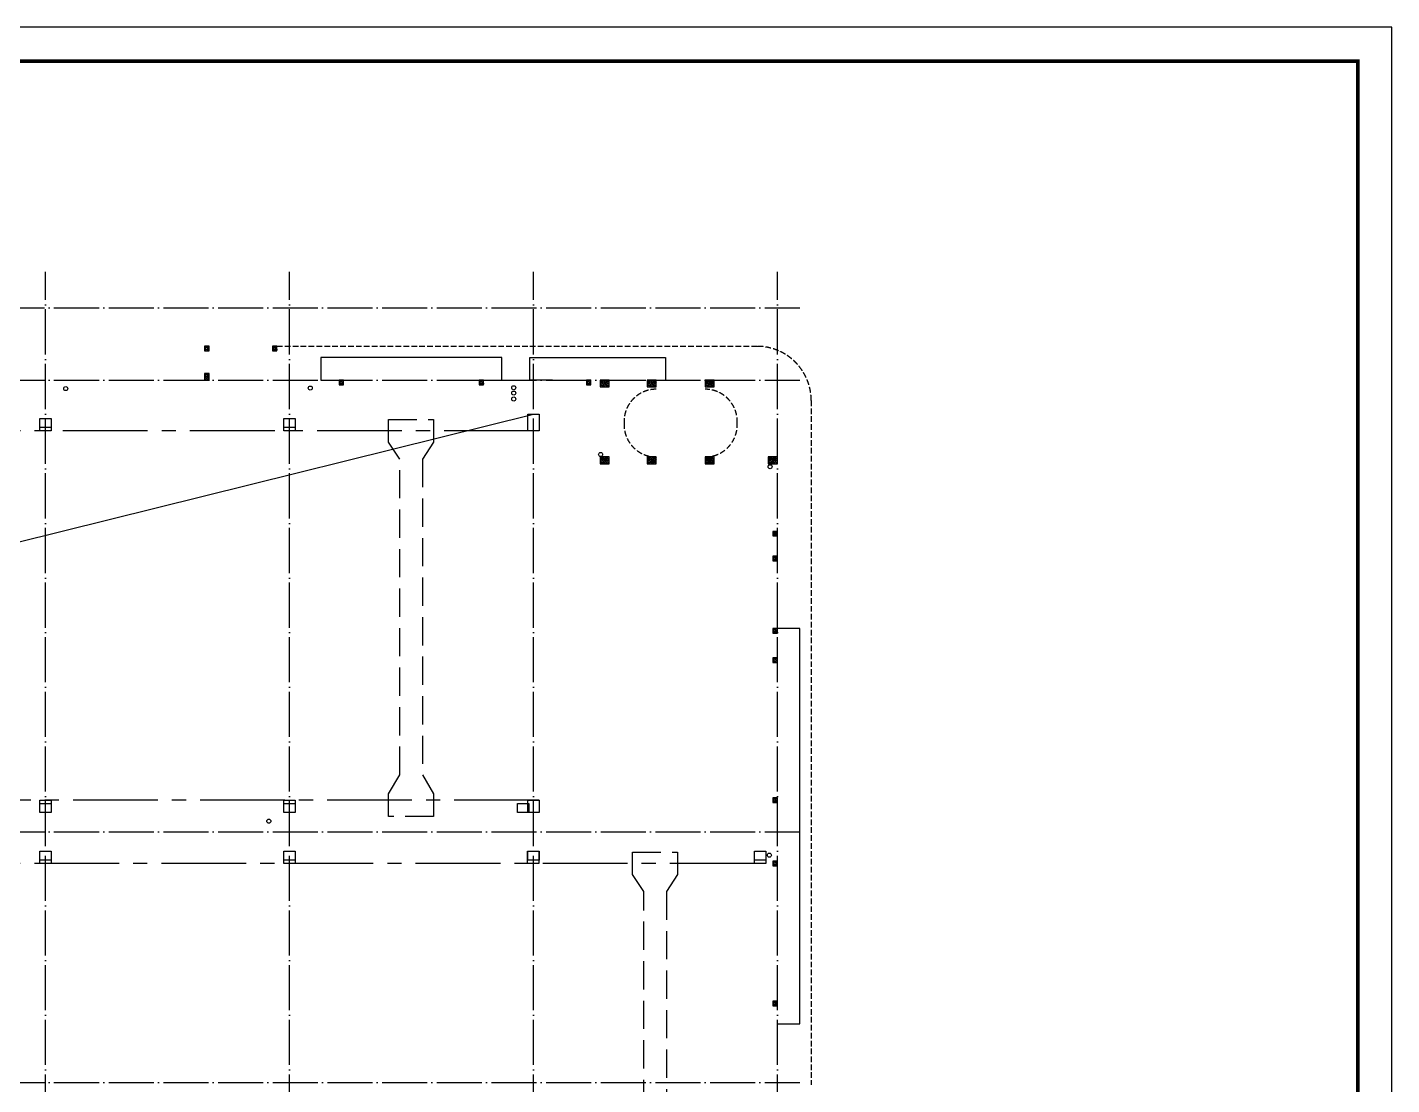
# Model space of a CAD drawing. Extents: x 6843040 to 15500510, y -6507076 to -4940511.
# Drawn here: x 7943515 to 8003907, y -5521702 to -5474873 of the extents above; entities that cross this region are included whole.
import ezdxf

# ---------------------------------------------------------------- set-up
doc = ezdxf.new("R2010")
doc.units = 0
doc.header["$LTSCALE"] = 1000
doc.header["$MEASUREMENT"] = 0
for name, pattern in [('CENTER2', [1.125, 0.75, -0.125, 0.125, -0.125]), ('DASH', [0.35, 0.25, -0.1]), ('DOTE', [2.42, 2, -0.2, 0.02, -0.2])]:
    doc.linetypes.add(name, pattern=pattern)
for name, color, linetype in [('COLUMN', 10, 'Continuous'), ('DOTE', 8, 'DOTE'), ('E_LINE_6', 11, 'Continuous'), ('FLOOR', 9, 'Continuous'), ('plan-1', 40, 'Continuous'), ('plan3', 6, 'Continuous'), ('PUB_HATCH', 8, 'Continuous'), ('PUB_TITLE', 4, 'Continuous'), ('VPIPE-消防', 1, 'Continuous'), ('VPIPE-雨水', 4, 'Continuous'), ('建筑细线', 5, 'Continuous')]:
    doc.layers.add(name, color=color, linetype=linetype)

# ---------------------------------------------------------------- blocks, each defined once
blk = doc.blocks.new('1层8跨')
for points in [[(66045, -500269), (65545, -500269), (65545, -500819), (66045, -500819)], [(76095, -500269), (75595, -500269), (75595, -500819), (76095, -500819)], [(86883, -500269), (86383, -500269), (86383, -500819), (86883, -500819)], [(97683, -500269), (97183, -500269), (97183, -500819), (97683, -500819)]]:
    blk.add_lwpolyline(points, close=True)
at = {"color": 8, "linetype": 'DASH', "ltscale": 5}
blk.add_lwpolyline([(69941, -516898), (69452, -517745), (69452, -518744), (71439, -518744), (71439, -517745), (70949, -516898), (70949, -502062), (71439, -501315), (71439, -500315), (69452, -500315), (69452, -501315), (69941, -502062), (69941, -516898)], dxfattribs=at)
at = {"color": 2, "linetype": 'CENTER2', "ltscale": 5}
blk.add_lwpolyline([(66045, -500819), (129187, -500819)], dxfattribs=at)
blk = doc.blocks.new('3k')
for points in [[(7965665, -5421360), (7966165, -5421360), (7966165, -5422110), (7965665, -5422110)], [(7944065, -5421560), (7944565, -5421560), (7944565, -5422110), (7944065, -5422110)], [(7954865, -5421560), (7955365, -5421560), (7955365, -5422110), (7954865, -5422110)], [(7944065, -5438460), (7944565, -5438460), (7944565, -5439010), (7944065, -5439010)], [(7954865, -5438460), (7955365, -5438460), (7955365, -5439010), (7954865, -5439010)], [(7965665, -5438460), (7966165, -5438460), (7966165, -5439010), (7965665, -5439010)]]:
    blk.add_lwpolyline(points, close=True)
at = {"color": 8, "linetype": 'DASH', "ltscale": 5}
blk.add_lwpolyline([(7961007, -5437339), (7961496, -5438185), (7961496, -5439185), (7959510, -5439185), (7959510, -5438185), (7959999, -5437339), (7959999, -5423353), (7959510, -5422606), (7959510, -5421606), (7961496, -5421606), (7961496, -5422606), (7961007, -5423353), (7961007, -5437339)], dxfattribs=at)
at = {"color": 2, "linetype": 'CENTER2', "ltscale": 5}
for points in [[(7965715, -5422110), (7912561, -5422110)], [(7966165, -5438460), (7912561, -5438460)]]:
    blk.add_lwpolyline(points, dxfattribs=at)
blk = doc.blocks.new('1夹层GZ')
at = {"layer": 'PUB_HATCH'}
h = blk.add_hatch(dxfattribs=at)
h.set_pattern_fill('钢筋混凝土', color=256, scale=25, angle=90, style=0)
h.set_pattern_definition([(134.999998, (-1338125.3, -202671.964), (-44.194175, -44.194172), []), (140, (-1338125.3, -202671.96), (15.68804, 179.315045), [18.75, -206.25]), (85, (-1338125.3, -202671.96), (-188.048035, -34.68783), [15, -165]), (190.4514, (-1338124, -202657.02), (-172.35988, 144.62735), [15.93505, -175.28553]), (136.1842, (-1338175.3, -202671.96), (41.37976, 266.81026), [28.125, -309.375]), (186.6356, (-1338171.85, -202649.73), (-243.52946, 233.66568), [23.90257, -262.92825]), (81.1842, (-1338175.3, -202671.96), (-243.52964, 233.6655), [22.5, -247.5]), (111, (-1338162.8, -202646.96), (100.65473, 149.22676), [18.75, -206.25]), (56, (-1338162.8, -202646.96), (-181.28751, 60.82884), [15, -165]), (161.4514, (-1338154.41, -202634.53), (-80.63262, 210.05566), [15.93505, -175.28553]), (127.499998, (-1338125.3, -202671.964), (-83.223463, 3.039967), [0, -163, 0, -167.5, 0, -165.625]), (97.499998, (-1338125.3, -202671.96), (-98.602926, 65.767388), [0, -95.5, 0, -159.25, 0, -63.125]), (57.499998, (-1338125.3, -202727.714), (5.638722, 133.455609), [0, -62.5, 0, -195, 0, -258.75]), (47.499998, (-1338125.3, -202752.71), (-25.02624, 145.796543), [0, -81.25, 0, -129.5, 0, -183.75])])
edge = h.paths.add_edge_path()
edge.add_line((-1031709, 64810), (-1031909, 64810))
edge.add_line((-1031709, 64810), (-1031709, 65010))
edge.add_line((-1031709, 65010), (-1031909, 65010))
edge.add_line((-1031909, 65010), (-1031909, 64810))
h = blk.add_hatch(dxfattribs=at)
h.set_pattern_fill('钢筋混凝土', color=256, scale=25, angle=90, style=0)
h.set_pattern_definition([(134.999998, (-1335125.3, -202671.964), (-44.194175, -44.194172), []), (140, (-1335125.3, -202671.96), (15.68804, 179.315045), [18.75, -206.25]), (85, (-1335125.3, -202671.96), (-188.048035, -34.68783), [15, -165]), (190.4514, (-1335124, -202657.02), (-172.35988, 144.62735), [15.93505, -175.28553]), (136.1842, (-1335175.3, -202671.96), (41.37976, 266.81026), [28.125, -309.375]), (186.6356, (-1335171.85, -202649.73), (-243.52946, 233.66568), [23.90257, -262.92825]), (81.1842, (-1335175.3, -202671.96), (-243.52964, 233.6655), [22.5, -247.5]), (111, (-1335162.8, -202646.96), (100.65473, 149.22676), [18.75, -206.25]), (56, (-1335162.8, -202646.96), (-181.28751, 60.82884), [15, -165]), (161.4514, (-1335154.41, -202634.53), (-80.63262, 210.05566), [15.93505, -175.28553]), (127.499998, (-1335125.3, -202671.964), (-83.223463, 3.039967), [0, -163, 0, -167.5, 0, -165.625]), (97.499998, (-1335125.3, -202671.96), (-98.602926, 65.767388), [0, -95.5, 0, -159.25, 0, -63.125]), (57.499998, (-1335125.3, -202727.714), (5.638722, 133.455609), [0, -62.5, 0, -195, 0, -258.75]), (47.499998, (-1335125.3, -202752.71), (-25.02624, 145.796543), [0, -81.25, 0, -129.5, 0, -183.75])])
edge = h.paths.add_edge_path()
edge.add_line((-1028709, 64810), (-1028909, 64810))
edge.add_line((-1028709, 64810), (-1028709, 65010))
edge.add_line((-1028709, 65010), (-1028909, 65010))
edge.add_line((-1028909, 65010), (-1028909, 64810))
h = blk.add_hatch(dxfattribs=at)
h.set_pattern_fill('钢筋混凝土', color=256, scale=25, angle=90, style=0)
h.set_pattern_definition([(134.999998, (-1338125.3, -203871.964), (-44.194175, -44.194172), []), (140, (-1338125.3, -203871.96), (15.68804, 179.315045), [18.75, -206.25]), (85, (-1338125.3, -203871.96), (-188.048035, -34.68783), [15, -165]), (190.4514, (-1338124, -203857.02), (-172.35988, 144.62735), [15.93505, -175.28553]), (136.1842, (-1338175.3, -203871.96), (41.37976, 266.81026), [28.125, -309.375]), (186.6356, (-1338171.85, -203849.73), (-243.52946, 233.66568), [23.90257, -262.92825]), (81.1842, (-1338175.3, -203871.96), (-243.52964, 233.6655), [22.5, -247.5]), (111, (-1338162.8, -203846.96), (100.65473, 149.22676), [18.75, -206.25]), (56, (-1338162.8, -203846.96), (-181.28751, 60.82884), [15, -165]), (161.4514, (-1338154.41, -203834.53), (-80.63262, 210.05566), [15.93505, -175.28553]), (127.499998, (-1338125.3, -203871.964), (-83.223463, 3.039967), [0, -163, 0, -167.5, 0, -165.625]), (97.499998, (-1338125.3, -203871.96), (-98.602926, 65.767388), [0, -95.5, 0, -159.25, 0, -63.125]), (57.499998, (-1338125.3, -203927.714), (5.638722, 133.455609), [0, -62.5, 0, -195, 0, -258.75]), (47.499998, (-1338125.3, -203952.71), (-25.02624, 145.796543), [0, -81.25, 0, -129.5, 0, -183.75])])
edge = h.paths.add_edge_path()
edge.add_line((-1031709, 63510), (-1031909, 63510))
edge.add_line((-1031709, 63510), (-1031709, 63810))
edge.add_line((-1031709, 63810), (-1031909, 63810))
edge.add_line((-1031909, 63810), (-1031909, 63510))
h = blk.add_hatch(dxfattribs=at)
h.set_pattern_fill('钢筋混凝土', color=256, scale=25, angle=90, style=0)
h.set_pattern_definition([(134.999998, (-1332175.3, -204171.964), (-44.194175, -44.194172), []), (140, (-1332175.3, -204171.96), (15.68804, 179.315045), [18.75, -206.25]), (85, (-1332175.3, -204171.96), (-188.048035, -34.68783), [15, -165]), (190.4514, (-1332174, -204157.02), (-172.35988, 144.62735), [15.93505, -175.28553]), (136.1842, (-1332225.3, -204171.96), (41.37976, 266.81026), [28.125, -309.375]), (186.6356, (-1332221.85, -204149.73), (-243.52946, 233.66568), [23.90257, -262.92825]), (81.1842, (-1332225.3, -204171.96), (-243.52964, 233.6655), [22.5, -247.5]), (111, (-1332212.8, -204146.96), (100.65473, 149.22676), [18.75, -206.25]), (56, (-1332212.8, -204146.96), (-181.28751, 60.82884), [15, -165]), (161.4514, (-1332204.42, -204134.53), (-80.63262, 210.05566), [15.93505, -175.28553]), (127.499998, (-1332175.3, -204171.964), (-83.223463, 3.039967), [0, -163, 0, -167.5, 0, -165.625]), (97.499998, (-1332175.3, -204171.96), (-98.602926, 65.767388), [0, -95.5, 0, -159.25, 0, -63.125]), (57.499998, (-1332175.3, -204227.714), (5.638722, 133.455609), [0, -62.5, 0, -195, 0, -258.75]), (47.499998, (-1332175.3, -204252.71), (-25.02624, 145.796543), [0, -81.25, 0, -129.5, 0, -183.75])])
edge = h.paths.add_edge_path()
edge.add_line((-1025759, 63310), (-1025959, 63310))
edge.add_line((-1025759, 63310), (-1025759, 63510))
edge.add_line((-1025759, 63510), (-1025959, 63510))
edge.add_line((-1025959, 63510), (-1025959, 63310))
h = blk.add_hatch(dxfattribs=at)
h.set_pattern_fill('钢筋混凝土', color=256, scale=25, angle=90, style=0)
h.set_pattern_definition([(134.999998, (-1325975.3, -204171.964), (-44.194175, -44.194172), []), (140, (-1325975.3, -204171.96), (15.68804, 179.315045), [18.75, -206.25]), (85, (-1325975.3, -204171.96), (-188.048035, -34.68783), [15, -165]), (190.4514, (-1325974, -204157.02), (-172.35988, 144.62735), [15.93505, -175.28553]), (136.1842, (-1326025.3, -204171.96), (41.37976, 266.81026), [28.125, -309.375]), (186.6356, (-1326021.85, -204149.73), (-243.52946, 233.66568), [23.90257, -262.92825]), (81.1842, (-1326025.3, -204171.96), (-243.52964, 233.6655), [22.5, -247.5]), (111, (-1326012.8, -204146.96), (100.65473, 149.22676), [18.75, -206.25]), (56, (-1326012.8, -204146.96), (-181.28751, 60.82884), [15, -165]), (161.4514, (-1326004.41, -204134.53), (-80.63262, 210.05566), [15.93505, -175.28553]), (127.499998, (-1325975.3, -204171.964), (-83.223463, 3.039967), [0, -163, 0, -167.5, 0, -165.625]), (97.499998, (-1325975.3, -204171.96), (-98.602926, 65.767388), [0, -95.5, 0, -159.25, 0, -63.125]), (57.499998, (-1325975.3, -204227.714), (5.638722, 133.455609), [0, -62.5, 0, -195, 0, -258.75]), (47.499998, (-1325975.3, -204252.71), (-25.02624, 145.796543), [0, -81.25, 0, -129.5, 0, -183.75])])
edge = h.paths.add_edge_path()
edge.add_line((-1019559, 63310), (-1019759, 63310))
edge.add_line((-1019559, 63310), (-1019559, 63510))
edge.add_line((-1019559, 63510), (-1019759, 63510))
edge.add_line((-1019759, 63510), (-1019759, 63310))
h = blk.add_hatch(dxfattribs=at)
h.set_pattern_fill('钢筋混凝土', color=256, scale=25, angle=90, style=0)
h.set_pattern_definition([(134.999998, (-1321225.3, -204171.964), (-44.194175, -44.194172), []), (140, (-1321225.3, -204171.96), (15.68804, 179.315045), [18.75, -206.25]), (85, (-1321225.3, -204171.96), (-188.048035, -34.68783), [15, -165]), (190.4514, (-1321224, -204157.02), (-172.35988, 144.62735), [15.93505, -175.28553]), (136.1842, (-1321275.3, -204171.96), (41.37976, 266.81026), [28.125, -309.375]), (186.6356, (-1321271.85, -204149.73), (-243.52946, 233.66568), [23.90257, -262.92825]), (81.1842, (-1321275.3, -204171.96), (-243.52964, 233.6655), [22.5, -247.5]), (111, (-1321262.8, -204146.96), (100.65473, 149.22676), [18.75, -206.25]), (56, (-1321262.8, -204146.96), (-181.28751, 60.82884), [15, -165]), (161.4514, (-1321254.41, -204134.53), (-80.63262, 210.05566), [15.93505, -175.28553]), (127.499998, (-1321225.3, -204171.964), (-83.223463, 3.039967), [0, -163, 0, -167.5, 0, -165.625]), (97.499998, (-1321225.3, -204171.96), (-98.602926, 65.767388), [0, -95.5, 0, -159.25, 0, -63.125]), (57.499998, (-1321225.3, -204227.714), (5.638722, 133.455609), [0, -62.5, 0, -195, 0, -258.75]), (47.499998, (-1321225.3, -204252.71), (-25.02624, 145.796543), [0, -81.25, 0, -129.5, 0, -183.75])])
edge = h.paths.add_edge_path()
edge.add_line((-1014809, 63310), (-1015009, 63310))
edge.add_line((-1014809, 63310), (-1014809, 63510))
edge.add_line((-1014809, 63510), (-1015009, 63510))
edge.add_line((-1015009, 63510), (-1015009, 63310))
h = blk.add_hatch(dxfattribs=at)
h.set_pattern_fill('钢筋混凝土', color=256, scale=25, angle=90, style=0)
h.set_pattern_definition([(134.999998, (-1320625.3, -204271.957), (-44.194175, -44.194172), []), (140, (-1320625.3, -204271.96), (15.68804, 179.315045), [18.75, -206.25]), (85, (-1320625.3, -204271.96), (-188.048035, -34.68783), [15, -165]), (190.4514, (-1320624, -204257.01), (-172.35988, 144.62735), [15.93505, -175.28553]), (136.1842, (-1320675.3, -204271.96), (41.37976, 266.81026), [28.125, -309.375]), (186.6356, (-1320671.85, -204249.72), (-243.52946, 233.66568), [23.90257, -262.92825]), (81.1842, (-1320675.3, -204271.96), (-243.52964, 233.6655), [22.5, -247.5]), (111, (-1320662.8, -204246.96), (100.65473, 149.22676), [18.75, -206.25]), (56, (-1320662.8, -204246.96), (-181.28751, 60.82884), [15, -165]), (161.4514, (-1320654.41, -204234.52), (-80.63262, 210.05566), [15.93505, -175.28553]), (127.499998, (-1320625.3, -204271.957), (-83.223463, 3.039967), [0, -163, 0, -167.5, 0, -165.625]), (97.499998, (-1320625.3, -204271.96), (-98.602926, 65.767388), [0, -95.5, 0, -159.25, 0, -63.125]), (57.499998, (-1320625.3, -204327.707), (5.638722, 133.455609), [0, -62.5, 0, -195, 0, -258.75]), (47.499998, (-1320625.3, -204352.71), (-25.02624, 145.796543), [0, -81.25, 0, -129.5, 0, -183.75])])
edge = h.paths.add_edge_path()
edge.add_line((-1014009, 63210), (-1014409, 63210))
edge.add_line((-1014009, 63210), (-1014009, 63510))
edge.add_line((-1014009, 63510), (-1014409, 63510))
edge.add_line((-1014409, 63510), (-1014409, 63210))
h = blk.add_hatch(dxfattribs=at)
h.set_pattern_fill('钢筋混凝土', color=256, scale=25, angle=90, style=0)
h.set_pattern_definition([(134.999998, (-1318535.3, -204271.957), (-44.194175, -44.194172), []), (140, (-1318535.3, -204271.96), (15.68804, 179.315045), [18.75, -206.25]), (85, (-1318535.3, -204271.96), (-188.048035, -34.68783), [15, -165]), (190.4514, (-1318534, -204257.01), (-172.35988, 144.62735), [15.93505, -175.28553]), (136.1842, (-1318585.3, -204271.96), (41.37976, 266.81026), [28.125, -309.375]), (186.6356, (-1318581.85, -204249.72), (-243.52946, 233.66568), [23.90257, -262.92825]), (81.1842, (-1318585.3, -204271.96), (-243.52964, 233.6655), [22.5, -247.5]), (111, (-1318572.8, -204246.96), (100.65473, 149.22676), [18.75, -206.25]), (56, (-1318572.8, -204246.96), (-181.28751, 60.82884), [15, -165]), (161.4514, (-1318564.42, -204234.52), (-80.63262, 210.05566), [15.93505, -175.28553]), (127.499998, (-1318535.3, -204271.957), (-83.223463, 3.039967), [0, -163, 0, -167.5, 0, -165.625]), (97.499998, (-1318535.3, -204271.96), (-98.602926, 65.767388), [0, -95.5, 0, -159.25, 0, -63.125]), (57.499998, (-1318535.3, -204327.707), (5.638722, 133.455609), [0, -62.5, 0, -195, 0, -258.75]), (47.499998, (-1318535.3, -204352.71), (-25.02624, 145.796543), [0, -81.25, 0, -129.5, 0, -183.75])])
edge = h.paths.add_edge_path()
edge.add_line((-1011919, 63210), (-1012319, 63210))
edge.add_line((-1011919, 63210), (-1011919, 63510))
edge.add_line((-1011919, 63510), (-1012319, 63510))
edge.add_line((-1012319, 63510), (-1012319, 63210))
h = blk.add_hatch(dxfattribs=at)
h.set_pattern_fill('钢筋混凝土', color=256, scale=25, angle=90, style=0)
h.set_pattern_definition([(134.999998, (-1315975.3, -204271.957), (-44.194175, -44.194172), []), (140, (-1315975.3, -204271.96), (15.68804, 179.315045), [18.75, -206.25]), (85, (-1315975.3, -204271.96), (-188.048035, -34.68783), [15, -165]), (190.4514, (-1315974, -204257.01), (-172.35988, 144.62735), [15.93505, -175.28553]), (136.1842, (-1316025.3, -204271.96), (41.37976, 266.81026), [28.125, -309.375]), (186.6356, (-1316021.85, -204249.72), (-243.52946, 233.66568), [23.90257, -262.92825]), (81.1842, (-1316025.3, -204271.96), (-243.52964, 233.6655), [22.5, -247.5]), (111, (-1316012.8, -204246.96), (100.65473, 149.22676), [18.75, -206.25]), (56, (-1316012.8, -204246.96), (-181.28751, 60.82884), [15, -165]), (161.4514, (-1316004.41, -204234.52), (-80.63262, 210.05566), [15.93505, -175.28553]), (127.499998, (-1315975.3, -204271.957), (-83.223463, 3.039967), [0, -163, 0, -167.5, 0, -165.625]), (97.499998, (-1315975.3, -204271.96), (-98.602926, 65.767388), [0, -95.5, 0, -159.25, 0, -63.125]), (57.499998, (-1315975.3, -204327.707), (5.638722, 133.455609), [0, -62.5, 0, -195, 0, -258.75]), (47.499998, (-1315975.3, -204352.71), (-25.02624, 145.796543), [0, -81.25, 0, -129.5, 0, -183.75])])
edge = h.paths.add_edge_path()
edge.add_line((-1009359, 63210), (-1009759, 63210))
edge.add_line((-1009359, 63210), (-1009359, 63510))
edge.add_line((-1009359, 63510), (-1009759, 63510))
edge.add_line((-1009759, 63510), (-1009759, 63210))
h = blk.add_hatch(dxfattribs=at)
h.set_pattern_fill('钢筋混凝土', color=256, scale=25, angle=90, style=0)
h.set_pattern_definition([(134.999998, (-1320625.3, -207671.957), (-44.194175, -44.194172), []), (140, (-1320625.3, -207671.96), (15.68804, 179.315045), [18.75, -206.25]), (85, (-1320625.3, -207671.96), (-188.048035, -34.68783), [15, -165]), (190.4514, (-1320624, -207657.01), (-172.35988, 144.62735), [15.93505, -175.28553]), (136.1842, (-1320675.3, -207671.96), (41.37976, 266.81026), [28.125, -309.375]), (186.6356, (-1320671.85, -207649.72), (-243.52946, 233.66568), [23.90257, -262.92825]), (81.1842, (-1320675.3, -207671.96), (-243.52964, 233.6655), [22.5, -247.5]), (111, (-1320662.8, -207646.96), (100.65473, 149.22676), [18.75, -206.25]), (56, (-1320662.8, -207646.96), (-181.28751, 60.82884), [15, -165]), (161.4514, (-1320654.41, -207634.52), (-80.63262, 210.05566), [15.93505, -175.28553]), (127.499998, (-1320625.3, -207671.957), (-83.223463, 3.039967), [0, -163, 0, -167.5, 0, -165.625]), (97.499998, (-1320625.3, -207671.96), (-98.602926, 65.767388), [0, -95.5, 0, -159.25, 0, -63.125]), (57.499998, (-1320625.3, -207727.707), (5.638722, 133.455609), [0, -62.5, 0, -195, 0, -258.75]), (47.499998, (-1320625.3, -207752.71), (-25.02624, 145.796543), [0, -81.25, 0, -129.5, 0, -183.75])])
edge = h.paths.add_edge_path()
edge.add_line((-1014009, 59810), (-1014409, 59810))
edge.add_line((-1014009, 59810), (-1014009, 60110))
edge.add_line((-1014009, 60110), (-1014409, 60110))
edge.add_line((-1014409, 60110), (-1014409, 59810))
h = blk.add_hatch(dxfattribs=at)
h.set_pattern_fill('钢筋混凝土', color=256, scale=25, angle=90, style=0)
h.set_pattern_definition([(134.999998, (-1318535.3, -207671.957), (-44.194175, -44.194172), []), (140, (-1318535.3, -207671.96), (15.68804, 179.315045), [18.75, -206.25]), (85, (-1318535.3, -207671.96), (-188.048035, -34.68783), [15, -165]), (190.4514, (-1318534, -207657.01), (-172.35988, 144.62735), [15.93505, -175.28553]), (136.1842, (-1318585.3, -207671.96), (41.37976, 266.81026), [28.125, -309.375]), (186.6356, (-1318581.85, -207649.72), (-243.52946, 233.66568), [23.90257, -262.92825]), (81.1842, (-1318585.3, -207671.96), (-243.52964, 233.6655), [22.5, -247.5]), (111, (-1318572.8, -207646.96), (100.65473, 149.22676), [18.75, -206.25]), (56, (-1318572.8, -207646.96), (-181.28751, 60.82884), [15, -165]), (161.4514, (-1318564.42, -207634.52), (-80.63262, 210.05566), [15.93505, -175.28553]), (127.499998, (-1318535.3, -207671.957), (-83.223463, 3.039967), [0, -163, 0, -167.5, 0, -165.625]), (97.499998, (-1318535.3, -207671.96), (-98.602926, 65.767388), [0, -95.5, 0, -159.25, 0, -63.125]), (57.499998, (-1318535.3, -207727.707), (5.638722, 133.455609), [0, -62.5, 0, -195, 0, -258.75]), (47.499998, (-1318535.3, -207752.71), (-25.02624, 145.796543), [0, -81.25, 0, -129.5, 0, -183.75])])
edge = h.paths.add_edge_path()
edge.add_line((-1011919, 59810), (-1012319, 59810))
edge.add_line((-1011919, 59810), (-1011919, 60110))
edge.add_line((-1011919, 60110), (-1012319, 60110))
edge.add_line((-1012319, 60110), (-1012319, 59810))
h = blk.add_hatch(dxfattribs=at)
h.set_pattern_fill('钢筋混凝土', color=256, scale=25, angle=90, style=0)
h.set_pattern_definition([(134.999998, (-1315975.3, -207671.957), (-44.194175, -44.194172), []), (140, (-1315975.3, -207671.96), (15.68804, 179.315045), [18.75, -206.25]), (85, (-1315975.3, -207671.96), (-188.048035, -34.68783), [15, -165]), (190.4514, (-1315974, -207657.01), (-172.35988, 144.62735), [15.93505, -175.28553]), (136.1842, (-1316025.3, -207671.96), (41.37976, 266.81026), [28.125, -309.375]), (186.6356, (-1316021.85, -207649.72), (-243.52946, 233.66568), [23.90257, -262.92825]), (81.1842, (-1316025.3, -207671.96), (-243.52964, 233.6655), [22.5, -247.5]), (111, (-1316012.8, -207646.96), (100.65473, 149.22676), [18.75, -206.25]), (56, (-1316012.8, -207646.96), (-181.28751, 60.82884), [15, -165]), (161.4514, (-1316004.41, -207634.52), (-80.63262, 210.05566), [15.93505, -175.28553]), (127.499998, (-1315975.3, -207671.957), (-83.223463, 3.039967), [0, -163, 0, -167.5, 0, -165.625]), (97.499998, (-1315975.3, -207671.96), (-98.602926, 65.767388), [0, -95.5, 0, -159.25, 0, -63.125]), (57.499998, (-1315975.3, -207727.707), (5.638722, 133.455609), [0, -62.5, 0, -195, 0, -258.75]), (47.499998, (-1315975.3, -207752.71), (-25.02624, 145.796543), [0, -81.25, 0, -129.5, 0, -183.75])])
edge = h.paths.add_edge_path()
edge.add_line((-1009359, 59810), (-1009759, 59810))
edge.add_line((-1009359, 59810), (-1009359, 60110))
edge.add_line((-1009359, 60110), (-1009759, 60110))
edge.add_line((-1009759, 60110), (-1009759, 59810))
h = blk.add_hatch(dxfattribs=at)
h.set_pattern_fill('钢筋混凝土', color=256, scale=25, angle=90, style=0)
h.set_pattern_definition([(134.999998, (-1313175.31, -207671.957), (-44.194175, -44.194172), []), (140, (-1313175.31, -207671.96), (15.68804, 179.315045), [18.75, -206.25]), (85, (-1313175.3, -207671.96), (-188.048035, -34.68783), [15, -165]), (190.4514, (-1313174, -207657.01), (-172.35988, 144.62735), [15.93505, -175.28553]), (136.1842, (-1313225.3, -207671.96), (41.37976, 266.81026), [28.125, -309.375]), (186.6356, (-1313221.86, -207649.72), (-243.52946, 233.66568), [23.90257, -262.92825]), (81.1842, (-1313225.3, -207671.96), (-243.52964, 233.6655), [22.5, -247.5]), (111, (-1313212.81, -207646.96), (100.65473, 149.22676), [18.75, -206.25]), (56, (-1313212.8, -207646.96), (-181.28751, 60.82884), [15, -165]), (161.4514, (-1313204.42, -207634.52), (-80.63262, 210.05566), [15.93505, -175.28553]), (127.499998, (-1313175.31, -207671.957), (-83.223463, 3.039967), [0, -163, 0, -167.5, 0, -165.625]), (97.499998, (-1313175.31, -207671.96), (-98.602926, 65.767388), [0, -95.5, 0, -159.25, 0, -63.125]), (57.499998, (-1313175.31, -207727.707), (5.638722, 133.455609), [0, -62.5, 0, -195, 0, -258.75]), (47.499998, (-1313175.31, -207752.71), (-25.02624, 145.796543), [0, -81.25, 0, -129.5, 0, -183.75])])
edge = h.paths.add_edge_path()
edge.add_line((-1006559, 59810), (-1006959, 59810))
edge.add_line((-1006559, 59810), (-1006559, 60110))
edge.add_line((-1006559, 60110), (-1006959, 60110))
edge.add_line((-1006959, 60110), (-1006959, 59810))
h = blk.add_hatch(dxfattribs=at)
h.set_pattern_fill('钢筋混凝土', color=256, scale=25, angle=90, style=0)
h.set_pattern_definition([(134.999998, (-1312975.3, -210871.956), (-44.194175, -44.194172), []), (140, (-1312975.3, -210871.96), (15.68804, 179.315045), [18.75, -206.25]), (85, (-1312975.3, -210871.96), (-188.048035, -34.68783), [15, -165]), (190.4514, (-1312974, -210857.01), (-172.35988, 144.62735), [15.93505, -175.28553]), (136.1842, (-1313025.3, -210871.96), (41.37976, 266.81026), [28.125, -309.375]), (186.6356, (-1313021.85, -210849.72), (-243.52946, 233.66568), [23.90257, -262.92825]), (81.1842, (-1313025.3, -210871.96), (-243.52964, 233.6655), [22.5, -247.5]), (111, (-1313012.8, -210846.96), (100.65473, 149.22676), [18.75, -206.25]), (56, (-1313012.8, -210846.96), (-181.28751, 60.82884), [15, -165]), (161.4514, (-1313004.41, -210834.52), (-80.63262, 210.05566), [15.93505, -175.28553]), (127.499998, (-1312975.3, -210871.956), (-83.223463, 3.039967), [0, -163, 0, -167.5, 0, -165.625]), (97.499998, (-1312975.3, -210871.96), (-98.602926, 65.767388), [0, -95.5, 0, -159.25, 0, -63.125]), (57.499998, (-1312975.3, -210927.706), (5.638722, 133.455609), [0, -62.5, 0, -195, 0, -258.75]), (47.499998, (-1312975.3, -210952.71), (-25.02624, 145.796543), [0, -81.25, 0, -129.5, 0, -183.75])])
edge = h.paths.add_edge_path()
edge.add_line((-1006559, 56610), (-1006759, 56610))
edge.add_line((-1006559, 56610), (-1006559, 56810))
edge.add_line((-1006559, 56810), (-1006759, 56810))
edge.add_line((-1006759, 56810), (-1006759, 56610))
h = blk.add_hatch(dxfattribs=at)
h.set_pattern_fill('钢筋混凝土', color=256, scale=25, angle=90, style=0)
h.set_pattern_definition([(134.999998, (-1312975.3, -211971.964), (-44.194175, -44.194172), []), (140, (-1312975.3, -211971.96), (15.68804, 179.315045), [18.75, -206.25]), (85, (-1312975.3, -211971.96), (-188.048035, -34.68783), [15, -165]), (190.4514, (-1312974, -211957.02), (-172.35988, 144.62735), [15.93505, -175.28553]), (136.1842, (-1313025.3, -211971.96), (41.37976, 266.81026), [28.125, -309.375]), (186.6356, (-1313021.85, -211949.73), (-243.52946, 233.66568), [23.90257, -262.92825]), (81.1842, (-1313025.3, -211971.96), (-243.52964, 233.6655), [22.5, -247.5]), (111, (-1313012.8, -211946.96), (100.65473, 149.22676), [18.75, -206.25]), (56, (-1313012.8, -211946.96), (-181.28751, 60.82884), [15, -165]), (161.4514, (-1313004.41, -211934.53), (-80.63262, 210.05566), [15.93505, -175.28553]), (127.499998, (-1312975.3, -211971.964), (-83.223463, 3.039967), [0, -163, 0, -167.5, 0, -165.625]), (97.499998, (-1312975.3, -211971.96), (-98.602926, 65.767388), [0, -95.5, 0, -159.25, 0, -63.125]), (57.499998, (-1312975.3, -212027.714), (5.638722, 133.455609), [0, -62.5, 0, -195, 0, -258.75]), (47.499998, (-1312975.3, -212052.71), (-25.02624, 145.796543), [0, -81.25, 0, -129.5, 0, -183.75])])
edge = h.paths.add_edge_path()
edge.add_line((-1006559, 55510), (-1006759, 55510))
edge.add_line((-1006559, 55510), (-1006559, 55710))
edge.add_line((-1006559, 55710), (-1006759, 55710))
edge.add_line((-1006759, 55710), (-1006759, 55510))
h = blk.add_hatch(dxfattribs=at)
h.set_pattern_fill('钢筋混凝土', color=256, scale=25, angle=90, style=0)
h.set_pattern_definition([(134.999998, (-1312975.31, -215171.964), (-44.194175, -44.194172), []), (140, (-1312975.31, -215171.96), (15.68804, 179.315045), [18.75, -206.25]), (85, (-1312975.3, -215171.96), (-188.048035, -34.68783), [15, -165]), (190.4514, (-1312974, -215157.02), (-172.35988, 144.62735), [15.93505, -175.28553]), (136.1842, (-1313025.3, -215171.96), (41.37976, 266.81026), [28.125, -309.375]), (186.6356, (-1313021.86, -215149.73), (-243.52946, 233.66568), [23.90257, -262.92825]), (81.1842, (-1313025.3, -215171.96), (-243.52964, 233.6655), [22.5, -247.5]), (111, (-1313012.81, -215146.96), (100.65473, 149.22676), [18.75, -206.25]), (56, (-1313012.8, -215146.96), (-181.28751, 60.82884), [15, -165]), (161.4514, (-1313004.42, -215134.53), (-80.63262, 210.05566), [15.93505, -175.28553]), (127.499998, (-1312975.31, -215171.964), (-83.223463, 3.039967), [0, -163, 0, -167.5, 0, -165.625]), (97.499998, (-1312975.31, -215171.96), (-98.602926, 65.767388), [0, -95.5, 0, -159.25, 0, -63.125]), (57.499998, (-1312975.31, -215227.714), (5.638722, 133.455609), [0, -62.5, 0, -195, 0, -258.75]), (47.499998, (-1312975.31, -215252.71), (-25.02624, 145.796543), [0, -81.25, 0, -129.5, 0, -183.75])])
edge = h.paths.add_edge_path()
edge.add_line((-1006559, 52310), (-1006759, 52310))
edge.add_line((-1006559, 52310), (-1006559, 52510))
edge.add_line((-1006559, 52510), (-1006759, 52510))
edge.add_line((-1006759, 52510), (-1006759, 52310))
h = blk.add_hatch(dxfattribs=at)
h.set_pattern_fill('钢筋混凝土', color=256, scale=25, angle=90, style=0)
h.set_pattern_definition([(134.999998, (-1312975.3, -216471.964), (-44.194175, -44.194172), []), (140, (-1312975.3, -216471.96), (15.68804, 179.315045), [18.75, -206.25]), (85, (-1312975.3, -216471.96), (-188.048035, -34.68783), [15, -165]), (190.4514, (-1312974, -216457.02), (-172.35988, 144.62735), [15.93505, -175.28553]), (136.1842, (-1313025.3, -216471.96), (41.37976, 266.81026), [28.125, -309.375]), (186.6356, (-1313021.85, -216449.73), (-243.52946, 233.66568), [23.90257, -262.92825]), (81.1842, (-1313025.3, -216471.96), (-243.52964, 233.6655), [22.5, -247.5]), (111, (-1313012.8, -216446.96), (100.65473, 149.22676), [18.75, -206.25]), (56, (-1313012.8, -216446.96), (-181.28751, 60.82884), [15, -165]), (161.4514, (-1313004.41, -216434.53), (-80.63262, 210.05566), [15.93505, -175.28553]), (127.499998, (-1312975.3, -216471.964), (-83.223463, 3.039967), [0, -163, 0, -167.5, 0, -165.625]), (97.499998, (-1312975.3, -216471.96), (-98.602926, 65.767388), [0, -95.5, 0, -159.25, 0, -63.125]), (57.499998, (-1312975.3, -216527.714), (5.638722, 133.455609), [0, -62.5, 0, -195, 0, -258.75]), (47.499998, (-1312975.3, -216552.71), (-25.02624, 145.796543), [0, -81.25, 0, -129.5, 0, -183.75])])
edge = h.paths.add_edge_path()
edge.add_line((-1006559, 51010), (-1006759, 51010))
edge.add_line((-1006559, 51010), (-1006559, 51210))
edge.add_line((-1006559, 51210), (-1006759, 51210))
edge.add_line((-1006759, 51210), (-1006759, 51010))
h = blk.add_hatch(dxfattribs=at)
h.set_pattern_fill('钢筋混凝土', color=256, scale=25, angle=90, style=0)
h.set_pattern_definition([(134.999998, (-1312975.3, -222671.964), (-44.194175, -44.194172), []), (140, (-1312975.3, -222671.96), (15.68804, 179.315045), [18.75, -206.25]), (85, (-1312975.3, -222671.96), (-188.048035, -34.68783), [15, -165]), (190.4514, (-1312974, -222657.02), (-172.35988, 144.62735), [15.93505, -175.28553]), (136.1842, (-1313025.3, -222671.96), (41.37976, 266.81026), [28.125, -309.375]), (186.6356, (-1313021.85, -222649.73), (-243.52946, 233.66568), [23.90257, -262.92825]), (81.1842, (-1313025.3, -222671.96), (-243.52964, 233.6655), [22.5, -247.5]), (111, (-1313012.8, -222646.96), (100.65473, 149.22676), [18.75, -206.25]), (56, (-1313012.8, -222646.96), (-181.28751, 60.82884), [15, -165]), (161.4514, (-1313004.41, -222634.53), (-80.63262, 210.05566), [15.93505, -175.28553]), (127.499998, (-1312975.3, -222671.964), (-83.223463, 3.039967), [0, -163, 0, -167.5, 0, -165.625]), (97.499998, (-1312975.3, -222671.96), (-98.602926, 65.767388), [0, -95.5, 0, -159.25, 0, -63.125]), (57.499998, (-1312975.3, -222727.714), (5.638722, 133.455609), [0, -62.5, 0, -195, 0, -258.75]), (47.499998, (-1312975.3, -222752.71), (-25.02624, 145.796543), [0, -81.25, 0, -129.5, 0, -183.75])])
edge = h.paths.add_edge_path()
edge.add_line((-1006559, 44810), (-1006759, 44810))
edge.add_line((-1006559, 44810), (-1006559, 45010))
edge.add_line((-1006559, 45010), (-1006759, 45010))
edge.add_line((-1006759, 45010), (-1006759, 44810))
h = blk.add_hatch(dxfattribs=at)
h.set_pattern_fill('钢筋混凝土', color=256, scale=25, angle=90, style=0)
h.set_pattern_definition([(134.999998, (-1312975.3, -225471.964), (-44.194175, -44.194172), []), (140, (-1312975.3, -225471.96), (15.68804, 179.315045), [18.75, -206.25]), (85, (-1312975.3, -225471.96), (-188.048035, -34.68783), [15, -165]), (190.4514, (-1312973.99, -225457.02), (-172.35988, 144.62735), [15.93505, -175.28553]), (136.1842, (-1313025.3, -225471.96), (41.37976, 266.81026), [28.125, -309.375]), (186.6356, (-1313021.85, -225449.73), (-243.52946, 233.66568), [23.90257, -262.92825]), (81.1842, (-1313025.3, -225471.96), (-243.52964, 233.6655), [22.5, -247.5]), (111, (-1313012.8, -225446.96), (100.65473, 149.22676), [18.75, -206.25]), (56, (-1313012.8, -225446.96), (-181.28751, 60.82884), [15, -165]), (161.4514, (-1313004.41, -225434.53), (-80.63262, 210.05566), [15.93505, -175.28553]), (127.499998, (-1312975.3, -225471.964), (-83.223463, 3.039967), [0, -163, 0, -167.5, 0, -165.625]), (97.499998, (-1312975.3, -225471.96), (-98.602926, 65.767388), [0, -95.5, 0, -159.25, 0, -63.125]), (57.499998, (-1312975.3, -225527.714), (5.638722, 133.455609), [0, -62.5, 0, -195, 0, -258.75]), (47.499998, (-1312975.3, -225552.71), (-25.02624, 145.796543), [0, -81.25, 0, -129.5, 0, -183.75])])
edge = h.paths.add_edge_path()
edge.add_line((-1006559, 42010), (-1006759, 42010))
edge.add_line((-1006559, 42010), (-1006559, 42210))
edge.add_line((-1006559, 42210), (-1006759, 42210))
edge.add_line((-1006759, 42210), (-1006759, 42010))
h = blk.add_hatch(dxfattribs=at)
h.set_pattern_fill('钢筋混凝土', color=256, scale=25, angle=90, style=0)
h.set_pattern_definition([(134.999998, (-1312975.3, -231671.964), (-44.194175, -44.194172), []), (140, (-1312975.3, -231671.96), (15.68804, 179.315045), [18.75, -206.25]), (85, (-1312975.3, -231671.96), (-188.048035, -34.68783), [15, -165]), (190.4514, (-1312974, -231657.02), (-172.35988, 144.62735), [15.93505, -175.28553]), (136.1842, (-1313025.3, -231671.96), (41.37976, 266.81026), [28.125, -309.375]), (186.6356, (-1313021.85, -231649.73), (-243.52946, 233.66568), [23.90257, -262.92825]), (81.1842, (-1313025.3, -231671.96), (-243.52964, 233.6655), [22.5, -247.5]), (111, (-1313012.8, -231646.96), (100.65473, 149.22676), [18.75, -206.25]), (56, (-1313012.8, -231646.96), (-181.28751, 60.82884), [15, -165]), (161.4514, (-1313004.41, -231634.53), (-80.63262, 210.05566), [15.93505, -175.28553]), (127.499998, (-1312975.3, -231671.964), (-83.223463, 3.039967), [0, -163, 0, -167.5, 0, -165.625]), (97.499998, (-1312975.3, -231671.96), (-98.602926, 65.767388), [0, -95.5, 0, -159.25, 0, -63.125]), (57.499998, (-1312975.3, -231727.714), (5.638722, 133.455609), [0, -62.5, 0, -195, 0, -258.75]), (47.499998, (-1312975.3, -231752.71), (-25.02624, 145.796543), [0, -81.25, 0, -129.5, 0, -183.75])])
edge = h.paths.add_edge_path()
edge.add_line((-1006559, 35810), (-1006759, 35810))
edge.add_line((-1006559, 35810), (-1006559, 36010))
edge.add_line((-1006559, 36010), (-1006759, 36010))
edge.add_line((-1006759, 36010), (-1006759, 35810))
at = {"layer": 'COLUMN'}
for points in [[(-1031909, 64810), (-1031709, 64810), (-1031709, 65010), (-1031909, 65010)], [(-1028909, 64810), (-1028709, 64810), (-1028709, 65010), (-1028909, 65010)], [(-1031909, 63510), (-1031709, 63510), (-1031709, 63810), (-1031909, 63810)], [(-1025959, 63310), (-1025759, 63310), (-1025759, 63510), (-1025959, 63510)], [(-1019759, 63310), (-1019559, 63310), (-1019559, 63510), (-1019759, 63510)], [(-1015009, 63310), (-1014809, 63310), (-1014809, 63510), (-1015009, 63510)], [(-1014409, 63210), (-1014009, 63210), (-1014009, 63510), (-1014409, 63510)], [(-1012319, 63210), (-1011919, 63210), (-1011919, 63510), (-1012319, 63510)], [(-1009759, 63210), (-1009359, 63210), (-1009359, 63510), (-1009759, 63510)], [(-1039209, 61810), (-1038709, 61810), (-1038709, 61410), (-1039209, 61410)], [(-1028409, 61810), (-1027909, 61810), (-1027909, 61410), (-1028409, 61410)], [(-1014409, 59810), (-1014009, 59810), (-1014009, 60110), (-1014409, 60110)], [(-1012319, 59810), (-1011919, 59810), (-1011919, 60110), (-1012319, 60110)], [(-1009759, 59810), (-1009359, 59810), (-1009359, 60110), (-1009759, 60110)], [(-1006959, 59810), (-1006559, 59810), (-1006559, 60110), (-1006959, 60110)], [(-1006759, 56610), (-1006559, 56610), (-1006559, 56810), (-1006759, 56810)], [(-1006759, 55510), (-1006559, 55510), (-1006559, 55710), (-1006759, 55710)], [(-1006759, 52310), (-1006559, 52310), (-1006559, 52510), (-1006759, 52510)], [(-1006759, 51010), (-1006559, 51010), (-1006559, 51210), (-1006759, 51210)], [(-1039209, 44760), (-1038709, 44760), (-1038709, 44360), (-1039209, 44360)], [(-1028409, 44760), (-1027909, 44760), (-1027909, 44360), (-1028409, 44360)], [(-1018059, 44760), (-1017559, 44760), (-1017559, 44360), (-1018059, 44360)], [(-1006759, 44810), (-1006559, 44810), (-1006559, 45010), (-1006759, 45010)], [(-1039209, 42660), (-1038709, 42660), (-1038709, 42260), (-1039209, 42260)], [(-1028409, 42660), (-1027909, 42660), (-1027909, 42260), (-1028409, 42260)], [(-1017609, 42660), (-1017109, 42660), (-1017109, 42260), (-1017609, 42260)], [(-1007571, 42660), (-1007071, 42660), (-1007071, 42260), (-1007571, 42260)], [(-1006759, 42010), (-1006559, 42010), (-1006559, 42210), (-1006759, 42210)], [(-1006759, 35810), (-1006559, 35810), (-1006559, 36010), (-1006759, 36010)]]:
    blk.add_lwpolyline(points, close=True, dxfattribs=at)
blk = doc.blocks.new('一层夹层排水消防0922')
at = {"layer": 'VPIPE-消防'}
for centre in [(7968890, -5493794), (7954207, -5510030)]:
    blk.add_circle(centre, 90, dxfattribs=at)
at = {"layer": 'VPIPE-雨水'}
for centre in [(7945217, -5490875), (7956041, -5490851), (7965047, -5490835), (7965047, -5491071), (7965047, -5491335), (7976394, -5494333), (7976363, -5511536)]:
    blk.add_circle(centre, 90, dxfattribs=at)

msp = doc.modelspace()

# ---------------------------------------------------------------- linework, layer by layer
at = {"linetype": 'DASH'}
msp.add_lwpolyline([(7954564.9, -5489002.5), (7975814.9, -5489002.5, -0.4142139), (7978214.9, -5491402.5), (7978214.9, -5521701.8)], format="xyb", dxfattribs=at)
for points in [[(7963515.2, -5490502), (7964515.2, -5490502), (7964515.2, -5489502), (7956514.9, -5489502), (7956514.9, -5490502), (7957514.9, -5490502)], [(7966764.9, -5490502), (7965764.9, -5490502), (7965764.9, -5489502), (7971764.9, -5489502), (7971764.9, -5490502)], [(7976714.9, -5519002), (7977714.9, -5519002), (7977714.9, -5501502), (7976714.9, -5501502)]]:
    msp.add_lwpolyline(points)
at = {"layer": 'DOTE'}
for p, q in [((7944314.9, -5554702), (7944314.9, -5485702.5)), ((7955114.9, -5554702), (7955114.9, -5485702.5)), ((7965914.9, -5554702), (7965914.9, -5485702.5)), ((7976714.9, -5554702), (7976714.9, -5485702.5)), ((7838217, -5487302), (7977714.9, -5487302)), ((7838217, -5490502), (7977714.9, -5490502)), ((7838217, -5510502), (7977714.9, -5510502)), ((7838217, -5521602), (7977714.9, -5521602))]:
    msp.add_line(p, q, dxfattribs=at)
at = {"layer": 'E_LINE_6'}
msp.add_lwpolyline([(7912056.9, -5549002), (7928346, -5501331), (7965914.9, -5492002)], dxfattribs=at)
at = {"layer": 'FLOOR', "linetype": 'DASH'}
for points in [[(7971354.9, -5493902, -0.4297216), (7969931.9, -5492402, -0.4297216), (7971354.9, -5490902)], [(7973514.6, -5493902, 0.4297216), (7974937.7, -5492402, 0.4297216), (7973514.6, -5490902)]]:
    msp.add_lwpolyline(points, format="xyb", dxfattribs=at)
at = {"layer": 'PUB_TITLE'}
msp.add_lwpolyline([(7825557, -5601023.4), (8003907, -5601023.4), (8003907, -5474873.4), (7825557, -5474873.4)], close=True, dxfattribs=at)
at = {"layer": 'PUB_TITLE', "const_width": 150}
msp.add_lwpolyline([(7829307, -5599523.4), (8002407, -5599523.4), (8002407, -5476373.4), (7829307, -5476373.4)], close=True, dxfattribs=at)

# ---------------------------------------------------------------- block references
at = {"layer": 'plan-1'}
msp.add_blockref('一层夹层排水消防0922', (0, 0), dxfattribs=at)
at = {"layer": 'plan3'}
msp.add_blockref('3k', (0, -70641.8), dxfattribs=at)
at = {"layer": 'plan3', "xscale": -1}
msp.add_blockref('1层8跨', (8041748.2, -5011082.7), dxfattribs=at)
at = {"layer": '建筑细线'}
msp.add_blockref('1夹层GZ', (8983273.9, -5554011.6), dxfattribs=at)

doc.saveas('drawing.dxf')
